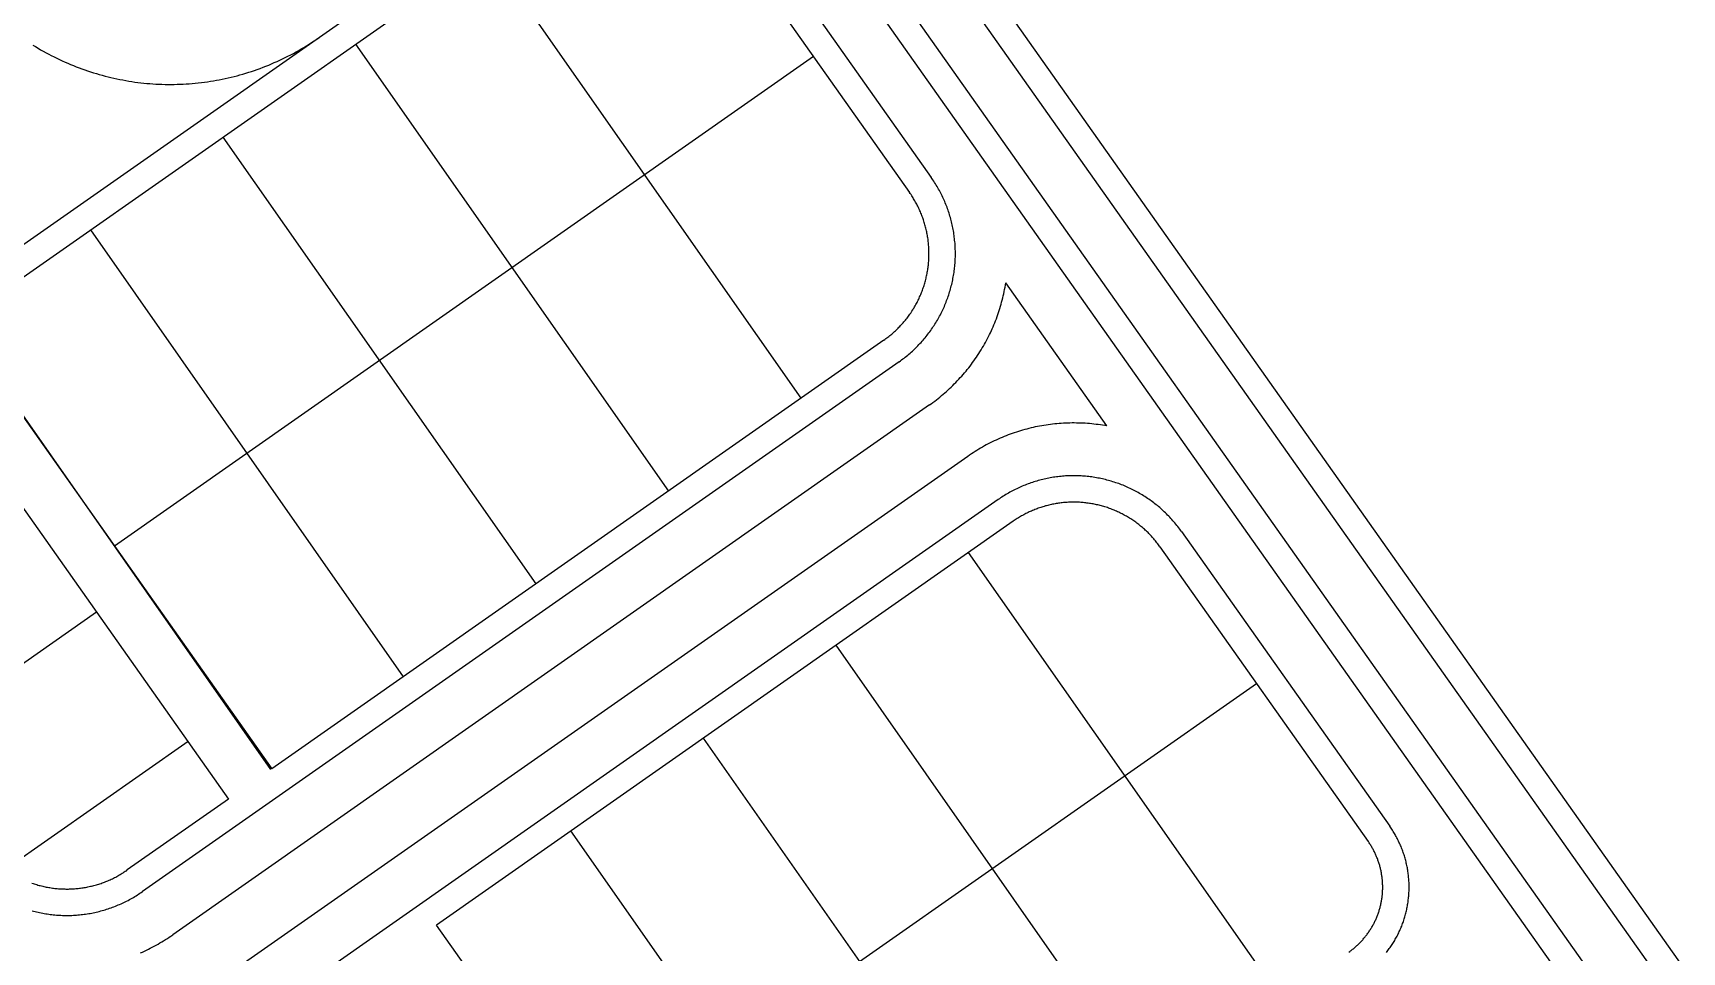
# Model space of a CAD drawing. Header units: metres. Extents: x 680594 to 684853, y 828874 to 830078.
# Drawn here: x 681133.9 to 681321.3, y 829473.6 to 829578 of the extents above; entities that cross this region are included whole.
import ezdxf

# ---------------------------------------------------------------- set-up
doc = ezdxf.new("R2010")
doc.units = ezdxf.units.M
doc.layers.add('PLOT_LINES', color=7, linetype='Continuous')

msp = doc.modelspace()

# ---------------------------------------------------------------- linework, layer by layer
at = {"layer": 'PLOT_LINES'}
for points in [[(681126.78, 829731.66), (681421.66, 829314.5)], [(681124.27, 829730.01), (681419.09, 829312.94)], [(681196.68, 829648.37), (681356.85, 829421.78)], [(681194.23, 829646.64), (681354.4, 829420.05)], [(681195.62, 829597.99), (681121.03, 829545.76)], [(681197.34, 829595.53), (681125.22, 829545.03)], [(681212.3, 829595.09), (681235.96, 829561.62)], [(681209.85, 829593.36), (681233.51, 829559.89)], [(681221.2, 829536.52), (681185.64, 829587.31)], [(681133.85, 829576.66), (681134.14, 829576.48), (681134.44, 829576.3), (681134.73, 829576.13), (681135.03, 829575.96), (681135.34, 829575.79), (681135.64, 829575.63), (681135.94, 829575.47), (681136.25, 829575.31), (681136.56, 829575.16), (681136.87, 829575.01), (681137.18, 829574.87), (681137.5, 829574.72), (681137.82, 829574.59), (681138.13, 829574.45), (681138.45, 829574.32), (681138.77, 829574.19), (681139.09, 829574.07), (681139.42, 829573.95), (681139.74, 829573.84), (681140.07, 829573.72), (681140.4, 829573.62), (681140.73, 829573.51), (681141.06, 829573.41), (681141.39, 829573.32), (681141.72, 829573.22), (681142.05, 829573.13), (681142.39, 829573.05), (681142.72, 829572.97), (681143.06, 829572.89), (681143.39, 829572.82), (681143.73, 829572.75), (681144.07, 829572.69), (681144.41, 829572.62), (681144.75, 829572.57), (681145.09, 829572.51), (681145.43, 829572.46), (681145.77, 829572.42), (681146.12, 829572.38), (681146.46, 829572.34), (681146.8, 829572.31), (681147.15, 829572.28), (681147.49, 829572.25), (681147.83, 829572.23), (681148.18, 829572.22), (681148.52, 829572.2), (681148.87, 829572.19), (681149.21, 829572.19), (681149.56, 829572.19), (681149.9, 829572.19), (681150.25, 829572.2), (681150.59, 829572.21), (681150.94, 829572.22), (681151.28, 829572.24), (681151.62, 829572.27), (681151.97, 829572.29), (681152.31, 829572.32), (681152.65, 829572.36), (681153, 829572.4), (681153.34, 829572.44), (681153.68, 829572.49), (681154.02, 829572.54), (681154.36, 829572.6), (681154.7, 829572.66), (681155.04, 829572.72), (681155.38, 829572.79), (681155.72, 829572.86), (681156.05, 829572.93), (681156.39, 829573.01), (681156.72, 829573.09), (681157.06, 829573.18), (681157.39, 829573.27), (681157.72, 829573.37), (681158.05, 829573.46), (681158.38, 829573.57), (681158.71, 829573.67), (681159.04, 829573.78), (681159.36, 829573.9), (681159.69, 829574.01), (681160.01, 829574.13), (681160.33, 829574.26), (681160.65, 829574.39), (681160.97, 829574.52), (681161.29, 829574.66), (681161.6, 829574.8), (681161.91, 829574.94), (681162.23, 829575.09), (681162.54, 829575.24), (681162.84, 829575.39), (681163.15, 829575.55), (681163.46, 829575.71), (681163.76, 829575.88), (681164.06, 829576.05), (681164.36, 829576.22), (681164.65, 829576.4), (681164.95, 829576.58), (681165.24, 829576.76), (681165.53, 829576.94), (681165.82, 829577.13), (681166.11, 829577.33), (681166.39, 829577.52)], [(681206.13, 829525.97), (681170.57, 829576.76)], [(681222.57, 829575.36), (681143.12, 829519.72)], [(681191.05, 829515.42), (681155.49, 829566.2)], [(681232.32, 829540.67), (681232.46, 829540.77), (681232.6, 829540.88), (681232.74, 829540.98), (681232.88, 829541.09), (681233.02, 829541.19), (681233.15, 829541.3), (681233.29, 829541.41), (681233.42, 829541.53), (681233.56, 829541.64), (681233.69, 829541.76), (681233.82, 829541.87), (681233.95, 829541.99), (681234.07, 829542.11), (681234.2, 829542.23), (681234.32, 829542.36), (681234.45, 829542.48), (681234.57, 829542.61), (681234.69, 829542.74), (681234.81, 829542.86), (681234.92, 829542.99), (681235.04, 829543.13), (681235.15, 829543.26), (681235.27, 829543.39), (681235.38, 829543.53), (681235.49, 829543.67), (681235.59, 829543.8), (681235.7, 829543.94), (681235.8, 829544.08), (681235.91, 829544.22), (681236.01, 829544.37), (681236.11, 829544.51), (681236.2, 829544.66), (681236.3, 829544.8), (681236.39, 829544.95), (681236.49, 829545.1), (681236.58, 829545.25), (681236.67, 829545.4), (681236.75, 829545.55), (681236.84, 829545.7), (681236.92, 829545.86), (681237.01, 829546.01), (681237.09, 829546.17), (681237.16, 829546.32), (681237.24, 829546.48), (681237.32, 829546.64), (681237.39, 829546.8), (681237.46, 829546.96), (681237.53, 829547.12), (681237.6, 829547.28), (681237.66, 829547.44), (681237.72, 829547.61), (681237.79, 829547.77), (681237.85, 829547.94), (681237.9, 829548.1), (681237.96, 829548.27), (681238.01, 829548.43), (681238.06, 829548.6), (681238.11, 829548.77), (681238.16, 829548.94), (681238.21, 829549.11), (681238.25, 829549.28), (681238.29, 829549.44), (681238.33, 829549.62), (681238.37, 829549.79), (681238.41, 829549.96), (681238.44, 829550.13), (681238.47, 829550.3), (681238.5, 829550.47), (681238.53, 829550.65), (681238.56, 829550.82), (681238.58, 829550.99), (681238.6, 829551.17), (681238.62, 829551.34), (681238.64, 829551.51), (681238.66, 829551.69), (681238.67, 829551.86), (681238.68, 829552.04), (681238.69, 829552.21), (681238.7, 829552.39), (681238.71, 829552.56), (681238.71, 829552.74), (681238.71, 829552.91), (681238.71, 829553.09), (681238.71, 829553.26), (681238.7, 829553.44), (681238.7, 829553.61), (681238.69, 829553.79), (681238.68, 829553.96), (681238.67, 829554.14), (681238.65, 829554.31), (681238.63, 829554.49), (681238.62, 829554.66), (681238.59, 829554.83), (681238.57, 829555.01), (681238.55, 829555.18), (681238.52, 829555.35), (681238.49, 829555.53), (681238.46, 829555.7), (681238.43, 829555.87), (681238.39, 829556.04), (681238.35, 829556.21), (681238.32, 829556.38), (681238.27, 829556.55), (681238.23, 829556.72), (681238.19, 829556.89), (681238.14, 829557.06), (681238.09, 829557.23), (681238.04, 829557.4), (681237.99, 829557.56), (681237.93, 829557.73), (681237.88, 829557.89), (681237.82, 829558.06), (681237.76, 829558.22), (681237.7, 829558.39), (681237.63, 829558.55), (681237.56, 829558.71), (681237.5, 829558.87), (681237.43, 829559.03), (681237.35, 829559.19), (681237.28, 829559.35), (681237.21, 829559.51), (681237.13, 829559.67), (681237.05, 829559.82), (681236.97, 829559.98), (681236.89, 829560.13), (681236.8, 829560.29), (681236.71, 829560.44), (681236.63, 829560.59), (681236.54, 829560.74), (681236.44, 829560.89), (681236.35, 829561.04), (681236.26, 829561.18), (681236.16, 829561.33), (681236.06, 829561.47), (681235.96, 829561.62)], [(681230.59, 829543.13), (681230.71, 829543.21), (681230.82, 829543.29), (681230.93, 829543.38), (681231.05, 829543.46), (681231.16, 829543.55), (681231.27, 829543.63), (681231.37, 829543.72), (681231.48, 829543.81), (681231.59, 829543.91), (681231.69, 829544), (681231.8, 829544.09), (681231.9, 829544.19), (681232, 829544.28), (681232.1, 829544.38), (681232.2, 829544.48), (681232.3, 829544.58), (681232.4, 829544.68), (681232.49, 829544.78), (681232.59, 829544.88), (681232.68, 829544.99), (681232.77, 829545.09), (681232.86, 829545.2), (681232.95, 829545.31), (681233.04, 829545.41), (681233.13, 829545.52), (681233.22, 829545.63), (681233.3, 829545.75), (681233.39, 829545.86), (681233.47, 829545.97), (681233.55, 829546.09), (681233.63, 829546.2), (681233.71, 829546.32), (681233.78, 829546.43), (681233.86, 829546.55), (681233.93, 829546.67), (681234.01, 829546.79), (681234.08, 829546.91), (681234.15, 829547.03), (681234.21, 829547.16), (681234.28, 829547.28), (681234.35, 829547.4), (681234.41, 829547.53), (681234.47, 829547.65), (681234.54, 829547.78), (681234.59, 829547.9), (681234.65, 829548.03), (681234.71, 829548.16), (681234.77, 829548.29), (681234.82, 829548.42), (681234.87, 829548.55), (681234.92, 829548.68), (681234.97, 829548.81), (681235.02, 829548.94), (681235.06, 829549.07), (681235.11, 829549.21), (681235.15, 829549.34), (681235.19, 829549.47), (681235.23, 829549.61), (681235.27, 829549.74), (681235.31, 829549.88), (681235.34, 829550.01), (681235.38, 829550.15), (681235.41, 829550.28), (681235.44, 829550.42), (681235.47, 829550.56), (681235.5, 829550.7), (681235.52, 829550.83), (681235.55, 829550.97), (681235.57, 829551.11), (681235.59, 829551.25), (681235.61, 829551.39), (681235.63, 829551.53), (681235.64, 829551.66), (681235.66, 829551.8), (681235.67, 829551.94), (681235.68, 829552.08), (681235.69, 829552.22), (681235.7, 829552.36), (681235.7, 829552.5), (681235.71, 829552.64), (681235.71, 829552.78), (681235.71, 829552.92), (681235.71, 829553.06), (681235.71, 829553.2), (681235.71, 829553.34), (681235.7, 829553.48), (681235.69, 829553.62), (681235.68, 829553.76), (681235.67, 829553.9), (681235.66, 829554.04), (681235.65, 829554.18), (681235.63, 829554.32), (681235.62, 829554.46), (681235.6, 829554.6), (681235.58, 829554.74), (681235.56, 829554.87), (681235.53, 829555.01), (681235.51, 829555.15), (681235.48, 829555.29), (681235.46, 829555.42), (681235.43, 829555.56), (681235.4, 829555.7), (681235.36, 829555.83), (681235.33, 829555.97), (681235.29, 829556.11), (681235.25, 829556.24), (681235.22, 829556.37), (681235.17, 829556.51), (681235.13, 829556.64), (681235.09, 829556.78), (681235.04, 829556.91), (681235, 829557.04), (681234.95, 829557.17), (681234.9, 829557.3), (681234.85, 829557.43), (681234.79, 829557.56), (681234.74, 829557.69), (681234.68, 829557.82), (681234.63, 829557.95), (681234.57, 829558.07), (681234.51, 829558.2), (681234.44, 829558.33), (681234.38, 829558.45), (681234.32, 829558.57), (681234.25, 829558.7), (681234.18, 829558.82), (681234.11, 829558.94), (681234.04, 829559.06), (681233.97, 829559.18), (681233.9, 829559.3), (681233.82, 829559.42), (681233.75, 829559.54), (681233.67, 829559.66), (681233.59, 829559.77), (681233.51, 829559.89)], [(681175.98, 829504.86), (681140.42, 829555.65)], [(681235.76, 829535.76), (681235.96, 829535.9), (681236.16, 829536.05), (681236.36, 829536.19), (681236.55, 829536.34), (681236.75, 829536.49), (681236.94, 829536.65), (681237.13, 829536.81), (681237.32, 829536.97), (681237.51, 829537.13), (681237.69, 829537.29), (681237.88, 829537.46), (681238.06, 829537.62), (681238.24, 829537.79), (681238.41, 829537.96), (681238.59, 829538.14), (681238.76, 829538.32), (681238.93, 829538.49), (681239.1, 829538.67), (681239.27, 829538.86), (681239.44, 829539.04), (681239.6, 829539.23), (681239.76, 829539.41), (681239.92, 829539.6), (681240.07, 829539.79), (681240.23, 829539.99), (681240.38, 829540.18), (681240.53, 829540.38), (681240.67, 829540.58), (681240.82, 829540.78), (681240.96, 829540.98), (681241.1, 829541.19), (681241.24, 829541.39), (681241.37, 829541.6), (681241.51, 829541.81), (681241.64, 829542.02), (681241.76, 829542.23), (681241.89, 829542.44), (681242.01, 829542.66), (681242.13, 829542.87), (681242.25, 829543.09), (681242.36, 829543.31), (681242.47, 829543.53), (681242.58, 829543.75), (681242.69, 829543.97), (681242.8, 829544.2), (681242.9, 829544.42), (681243, 829544.65), (681243.09, 829544.87), (681243.19, 829545.1), (681243.28, 829545.33), (681243.37, 829545.56), (681243.45, 829545.8), (681243.53, 829546.03), (681243.62, 829546.26), (681243.69, 829546.5), (681243.77, 829546.73), (681243.84, 829546.97), (681243.91, 829547.21), (681243.97, 829547.44), (681244.04, 829547.68), (681244.1, 829547.92), (681244.16, 829548.16), (681244.21, 829548.4), (681244.26, 829548.64), (681244.31, 829548.89), (681244.36, 829549.13), (681244.4, 829549.37), (681244.44, 829549.62)], [(681255.93, 829533.37), (681244.44, 829549.62)], [(681125.21, 829545.06), (681161.01, 829494.41)], [(681160.91, 829494.31), (681125.35, 829545.1)], [(681230.59, 829543.13), (681161.01, 829494.41)], [(681120.31, 829541.59), (681156.09, 829490.96)], [(681232.32, 829540.67), (681146.3, 829480.45)], [(681235.76, 829535.76), (681149.75, 829475.53)], [(681235.76, 829535.76), (681149.75, 829475.53)], [(681255.93, 829533.37), (681255.69, 829533.41), (681255.44, 829533.45), (681255.2, 829533.49), (681254.95, 829533.52), (681254.7, 829533.55), (681254.46, 829533.58), (681254.21, 829533.61), (681253.96, 829533.63), (681253.72, 829533.65), (681253.47, 829533.67), (681253.22, 829533.68), (681252.97, 829533.69), (681252.73, 829533.7), (681252.48, 829533.7), (681252.23, 829533.71), (681251.98, 829533.71), (681251.74, 829533.7), (681251.49, 829533.7), (681251.24, 829533.69), (681250.99, 829533.67), (681250.74, 829533.66), (681250.5, 829533.64), (681250.25, 829533.62), (681250, 829533.59), (681249.76, 829533.57), (681249.51, 829533.54), (681249.26, 829533.51), (681249.02, 829533.47), (681248.77, 829533.43), (681248.53, 829533.39), (681248.29, 829533.35), (681248.04, 829533.3), (681247.8, 829533.25), (681247.56, 829533.19), (681247.32, 829533.14), (681247.08, 829533.08), (681246.83, 829533.02), (681246.6, 829532.95), (681246.36, 829532.89), (681246.12, 829532.82), (681245.88, 829532.74), (681245.65, 829532.67), (681245.41, 829532.59), (681245.18, 829532.51), (681244.94, 829532.43), (681244.71, 829532.34), (681244.48, 829532.25), (681244.25, 829532.16), (681244.02, 829532.06), (681243.79, 829531.97), (681243.56, 829531.86), (681243.34, 829531.76), (681243.11, 829531.66), (681242.89, 829531.55), (681242.67, 829531.44), (681242.45, 829531.32), (681242.23, 829531.21), (681242.01, 829531.09), (681241.8, 829530.97), (681241.58, 829530.84), (681241.37, 829530.72), (681241.16, 829530.59), (681240.95, 829530.46), (681240.74, 829530.32), (681240.53, 829530.19), (681240.32, 829530.05), (681240.12, 829529.91)], [(681240.12, 829529.91), (681154.11, 829469.68)], [(681240.12, 829529.91), (681154.11, 829469.68)], [(681264.41, 829521.36), (681264.31, 829521.51), (681264.21, 829521.65), (681264.1, 829521.79), (681264, 829521.93), (681263.89, 829522.07), (681263.78, 829522.2), (681263.67, 829522.34), (681263.55, 829522.47), (681263.44, 829522.6), (681263.32, 829522.73), (681263.2, 829522.86), (681263.08, 829522.99), (681262.96, 829523.12), (681262.84, 829523.24), (681262.72, 829523.37), (681262.59, 829523.49), (681262.46, 829523.61), (681262.34, 829523.73), (681262.21, 829523.85), (681262.07, 829523.97), (681261.94, 829524.08), (681261.81, 829524.2), (681261.67, 829524.31), (681261.54, 829524.42), (681261.4, 829524.53), (681261.26, 829524.63), (681261.12, 829524.74), (681260.98, 829524.84), (681260.84, 829524.95), (681260.69, 829525.05), (681260.55, 829525.14), (681260.4, 829525.24), (681260.26, 829525.34), (681260.11, 829525.43), (681259.96, 829525.52), (681259.81, 829525.61), (681259.66, 829525.7), (681259.5, 829525.79), (681259.35, 829525.87), (681259.2, 829525.96), (681259.04, 829526.04), (681258.88, 829526.12), (681258.73, 829526.19), (681258.57, 829526.27), (681258.41, 829526.34), (681258.25, 829526.42), (681258.09, 829526.49), (681257.93, 829526.55), (681257.77, 829526.62), (681257.6, 829526.69), (681257.44, 829526.75), (681257.28, 829526.81), (681257.11, 829526.87), (681256.94, 829526.92), (681256.78, 829526.98), (681256.61, 829527.03), (681256.44, 829527.08), (681256.27, 829527.13), (681256.11, 829527.18), (681255.94, 829527.22), (681255.77, 829527.27), (681255.6, 829527.31), (681255.42, 829527.35), (681255.25, 829527.39), (681255.08, 829527.42), (681254.91, 829527.45), (681254.74, 829527.48), (681254.56, 829527.51), (681254.39, 829527.54), (681254.22, 829527.57), (681254.04, 829527.59), (681253.87, 829527.61), (681253.69, 829527.63), (681253.52, 829527.65), (681253.35, 829527.66), (681253.17, 829527.67), (681253, 829527.68), (681252.82, 829527.69), (681252.65, 829527.7), (681252.47, 829527.7), (681252.29, 829527.71), (681252.12, 829527.71), (681251.94, 829527.7), (681251.77, 829527.7), (681251.59, 829527.7), (681251.42, 829527.69), (681251.24, 829527.68), (681251.07, 829527.67), (681250.89, 829527.65), (681250.72, 829527.64), (681250.54, 829527.62), (681250.37, 829527.6), (681250.2, 829527.58), (681250.02, 829527.55), (681249.85, 829527.53), (681249.68, 829527.5), (681249.5, 829527.47), (681249.33, 829527.44), (681249.16, 829527.4), (681248.99, 829527.37), (681248.82, 829527.33), (681248.65, 829527.29), (681248.48, 829527.25), (681248.31, 829527.2), (681248.14, 829527.16), (681247.97, 829527.11), (681247.8, 829527.06), (681247.63, 829527.01), (681247.47, 829526.95), (681247.3, 829526.9), (681247.13, 829526.84), (681246.97, 829526.78), (681246.81, 829526.72), (681246.64, 829526.65), (681246.48, 829526.59), (681246.32, 829526.52), (681246.16, 829526.45), (681246, 829526.38), (681245.84, 829526.31), (681245.68, 829526.23), (681245.52, 829526.15), (681245.36, 829526.08), (681245.21, 829526), (681245.05, 829525.91), (681244.9, 829525.83), (681244.75, 829525.74), (681244.59, 829525.66), (681244.44, 829525.57), (681244.29, 829525.48), (681244.14, 829525.38), (681244, 829525.29), (681243.85, 829525.19), (681243.71, 829525.09), (681243.56, 829524.99)], [(681243.56, 829524.99), (681157.55, 829464.77)], [(681261.96, 829519.63), (681261.88, 829519.75), (681261.8, 829519.86), (681261.72, 829519.97), (681261.63, 829520.08), (681261.54, 829520.19), (681261.45, 829520.3), (681261.36, 829520.41), (681261.27, 829520.52), (681261.18, 829520.62), (681261.09, 829520.73), (681260.99, 829520.83), (681260.9, 829520.94), (681260.8, 829521.04), (681260.7, 829521.14), (681260.61, 829521.24), (681260.51, 829521.33), (681260.4, 829521.43), (681260.3, 829521.53), (681260.2, 829521.62), (681260.09, 829521.71), (681259.99, 829521.81), (681259.88, 829521.9), (681259.77, 829521.99), (681259.66, 829522.08), (681259.55, 829522.16), (681259.44, 829522.25), (681259.33, 829522.33), (681259.22, 829522.42), (681259.1, 829522.5), (681258.99, 829522.58), (681258.87, 829522.66), (681258.76, 829522.73), (681258.64, 829522.81), (681258.52, 829522.89), (681258.4, 829522.96), (681258.28, 829523.03), (681258.16, 829523.1), (681258.04, 829523.17), (681257.91, 829523.24), (681257.79, 829523.31), (681257.67, 829523.37), (681257.54, 829523.43), (681257.42, 829523.5), (681257.29, 829523.56), (681257.16, 829523.62), (681257.03, 829523.67), (681256.91, 829523.73), (681256.78, 829523.79), (681256.65, 829523.84), (681256.52, 829523.89), (681256.38, 829523.94), (681256.25, 829523.99), (681256.12, 829524.04), (681255.99, 829524.08), (681255.85, 829524.13), (681255.72, 829524.17), (681255.59, 829524.21), (681255.45, 829524.25), (681255.32, 829524.29), (681255.18, 829524.32), (681255.05, 829524.36), (681254.91, 829524.39), (681254.77, 829524.42), (681254.64, 829524.45), (681254.5, 829524.48), (681254.36, 829524.5), (681254.22, 829524.53), (681254.08, 829524.55), (681253.95, 829524.57), (681253.81, 829524.59), (681253.67, 829524.61), (681253.53, 829524.63), (681253.39, 829524.64), (681253.25, 829524.66), (681253.11, 829524.67), (681252.97, 829524.68), (681252.83, 829524.69), (681252.69, 829524.7), (681252.55, 829524.7), (681252.41, 829524.7), (681252.27, 829524.71), (681252.13, 829524.71), (681251.99, 829524.71), (681251.85, 829524.7), (681251.71, 829524.7), (681251.57, 829524.69), (681251.43, 829524.68), (681251.29, 829524.67), (681251.15, 829524.66), (681251.01, 829524.65), (681250.87, 829524.64), (681250.73, 829524.62), (681250.59, 829524.6), (681250.45, 829524.58), (681250.31, 829524.56), (681250.17, 829524.54), (681250.04, 829524.52), (681249.9, 829524.49), (681249.76, 829524.46), (681249.62, 829524.43), (681249.49, 829524.4), (681249.35, 829524.37), (681249.21, 829524.34), (681249.08, 829524.3), (681248.94, 829524.27), (681248.81, 829524.23), (681248.67, 829524.19), (681248.54, 829524.15), (681248.41, 829524.1), (681248.27, 829524.06), (681248.14, 829524.01), (681248.01, 829523.96), (681247.88, 829523.91), (681247.75, 829523.86), (681247.62, 829523.81), (681247.49, 829523.76), (681247.36, 829523.7), (681247.23, 829523.64), (681247.1, 829523.59), (681246.98, 829523.53), (681246.85, 829523.46), (681246.72, 829523.4), (681246.6, 829523.34), (681246.48, 829523.27), (681246.35, 829523.2), (681246.23, 829523.14), (681246.11, 829523.07), (681245.99, 829522.99), (681245.87, 829522.92), (681245.75, 829522.85), (681245.63, 829522.77), (681245.51, 829522.69), (681245.4, 829522.62), (681245.28, 829522.54)], [(681245.28, 829522.54), (681179.71, 829476.62)], [(681264.41, 829521.36), (681288.09, 829487.87)], [(681261.96, 829519.63), (681285.64, 829486.14)], [(681275.78, 829468.21), (681240.22, 829518.99)], [(681141.09, 829512.2), (681119.79, 829497.28)], [(681260.71, 829457.65), (681225.15, 829508.44)], [(681272.96, 829504.07), (681197.71, 829451.38)], [(681151.48, 829497.5), (681130.73, 829482.97)], [(681245.64, 829447.1), (681210.08, 829497.89)], [(681156.09, 829490.96), (681144.58, 829482.9)], [(681287.71, 829473.51), (681287.79, 829473.62), (681287.88, 829473.73), (681287.96, 829473.85), (681288.04, 829473.96), (681288.13, 829474.07), (681288.2, 829474.19), (681288.28, 829474.3), (681288.36, 829474.42), (681288.43, 829474.54), (681288.51, 829474.66), (681288.58, 829474.78), (681288.65, 829474.9), (681288.72, 829475.02), (681288.79, 829475.14), (681288.86, 829475.27), (681288.92, 829475.39), (681288.99, 829475.51), (681289.05, 829475.64), (681289.11, 829475.76), (681289.17, 829475.89), (681289.23, 829476.02), (681289.29, 829476.15), (681289.34, 829476.28), (681289.4, 829476.4), (681289.45, 829476.53), (681289.5, 829476.67), (681289.55, 829476.8), (681289.6, 829476.93), (681289.64, 829477.06), (681289.69, 829477.19), (681289.73, 829477.33), (681289.77, 829477.46), (681289.81, 829477.59), (681289.85, 829477.73), (681289.89, 829477.86), (681289.92, 829478), (681289.95, 829478.14), (681289.99, 829478.27), (681290.02, 829478.41), (681290.05, 829478.55), (681290.07, 829478.68), (681290.1, 829478.82), (681290.12, 829478.96), (681290.14, 829479.1), (681290.17, 829479.23), (681290.18, 829479.37), (681290.2, 829479.51), (681290.22, 829479.65), (681290.23, 829479.79), (681290.25, 829479.93), (681290.26, 829480.07), (681290.27, 829480.21), (681290.27, 829480.35), (681290.28, 829480.49), (681290.28, 829480.63), (681290.29, 829480.77), (681290.29, 829480.91), (681290.29, 829481.05), (681290.29, 829481.19), (681290.28, 829481.33), (681290.28, 829481.47), (681290.27, 829481.61), (681290.26, 829481.75), (681290.25, 829481.89), (681290.24, 829482.03), (681290.23, 829482.17), (681290.21, 829482.31), (681290.19, 829482.45), (681290.18, 829482.58), (681290.16, 829482.72), (681290.13, 829482.86), (681290.11, 829483), (681290.09, 829483.14), (681290.06, 829483.27), (681290.03, 829483.41), (681290, 829483.55), (681289.97, 829483.69), (681289.94, 829483.82), (681289.9, 829483.96), (681289.87, 829484.09), (681289.83, 829484.23), (681289.79, 829484.36), (681289.75, 829484.5), (681289.71, 829484.63), (681289.67, 829484.76), (681289.62, 829484.9), (681289.57, 829485.03), (681289.53, 829485.16), (681289.48, 829485.29), (681289.42, 829485.42), (681289.37, 829485.55), (681289.32, 829485.68), (681289.26, 829485.81), (681289.2, 829485.93), (681289.14, 829486.06), (681289.08, 829486.19), (681289.02, 829486.31), (681288.96, 829486.44), (681288.89, 829486.56), (681288.83, 829486.69), (681288.76, 829486.81), (681288.69, 829486.93), (681288.62, 829487.05), (681288.55, 829487.17), (681288.47, 829487.29), (681288.4, 829487.41), (681288.32, 829487.53), (681288.25, 829487.64), (681288.17, 829487.76), (681288.09, 829487.87)], [(681230.57, 829436.54), (681195, 829487.33)], [(681283.45, 829473.57), (681283.54, 829473.64), (681283.62, 829473.7), (681283.71, 829473.76), (681283.79, 829473.82), (681283.87, 829473.89), (681283.95, 829473.95), (681284.03, 829474.02), (681284.12, 829474.09), (681284.19, 829474.16), (681284.27, 829474.23), (681284.35, 829474.3), (681284.43, 829474.37), (681284.51, 829474.44), (681284.58, 829474.51), (681284.66, 829474.59), (681284.73, 829474.66), (681284.8, 829474.74), (681284.87, 829474.81), (681284.95, 829474.89), (681285.02, 829474.97), (681285.08, 829475.05), (681285.15, 829475.13), (681285.22, 829475.21), (681285.29, 829475.29), (681285.35, 829475.37), (681285.42, 829475.45), (681285.48, 829475.54), (681285.54, 829475.62), (681285.61, 829475.71), (681285.67, 829475.79), (681285.73, 829475.88), (681285.78, 829475.97), (681285.84, 829476.05), (681285.9, 829476.14), (681285.95, 829476.23), (681286.01, 829476.32), (681286.06, 829476.41), (681286.11, 829476.5), (681286.17, 829476.59), (681286.22, 829476.69), (681286.27, 829476.78), (681286.31, 829476.87), (681286.36, 829476.97), (681286.41, 829477.06), (681286.45, 829477.16), (681286.49, 829477.25), (681286.54, 829477.35), (681286.58, 829477.44), (681286.62, 829477.54), (681286.66, 829477.64), (681286.7, 829477.74), (681286.73, 829477.83), (681286.77, 829477.93), (681286.8, 829478.03), (681286.84, 829478.13), (681286.87, 829478.23), (681286.9, 829478.33), (681286.93, 829478.43), (681286.96, 829478.53), (681286.99, 829478.63), (681287.01, 829478.74), (681287.04, 829478.84), (681287.06, 829478.94), (681287.08, 829479.04), (681287.11, 829479.15), (681287.13, 829479.25), (681287.15, 829479.35), (681287.16, 829479.46), (681287.18, 829479.56), (681287.2, 829479.66), (681287.21, 829479.77), (681287.22, 829479.87), (681287.24, 829479.98), (681287.25, 829480.08), (681287.26, 829480.18), (681287.26, 829480.29), (681287.27, 829480.39), (681287.28, 829480.5), (681287.28, 829480.6), (681287.29, 829480.71), (681287.29, 829480.81), (681287.29, 829480.92), (681287.29, 829481.02), (681287.29, 829481.13), (681287.28, 829481.23), (681287.28, 829481.34), (681287.27, 829481.44), (681287.27, 829481.55), (681287.26, 829481.65), (681287.25, 829481.76), (681287.24, 829481.86), (681287.23, 829481.97), (681287.22, 829482.07), (681287.2, 829482.18), (681287.19, 829482.28), (681287.17, 829482.38), (681287.16, 829482.49), (681287.14, 829482.59), (681287.12, 829482.69), (681287.1, 829482.8), (681287.07, 829482.9), (681287.05, 829483), (681287.03, 829483.1), (681287, 829483.2), (681286.97, 829483.31), (681286.95, 829483.41), (681286.92, 829483.51), (681286.89, 829483.61), (681286.85, 829483.71), (681286.82, 829483.81), (681286.79, 829483.91), (681286.75, 829484.01), (681286.72, 829484.11), (681286.68, 829484.2), (681286.64, 829484.3), (681286.6, 829484.4), (681286.56, 829484.5), (681286.52, 829484.59), (681286.47, 829484.69), (681286.43, 829484.78), (681286.38, 829484.88), (681286.34, 829484.97), (681286.29, 829485.07), (681286.24, 829485.16), (681286.19, 829485.25), (681286.14, 829485.34), (681286.09, 829485.43), (681286.04, 829485.52), (681285.98, 829485.61), (681285.93, 829485.7), (681285.87, 829485.79), (681285.82, 829485.88), (681285.76, 829485.97), (681285.7, 829486.06), (681285.64, 829486.14)], [(681133.74, 829481.4), (681133.88, 829481.36), (681134.01, 829481.31), (681134.14, 829481.27), (681134.28, 829481.23), (681134.41, 829481.19), (681134.55, 829481.15), (681134.68, 829481.12), (681134.82, 829481.08), (681134.96, 829481.05), (681135.09, 829481.02), (681135.23, 829480.99), (681135.37, 829480.96), (681135.5, 829480.94), (681135.64, 829480.91), (681135.78, 829480.89), (681135.92, 829480.87), (681136.06, 829480.85), (681136.2, 829480.83), (681136.34, 829480.81), (681136.48, 829480.8), (681136.62, 829480.78), (681136.76, 829480.77), (681136.9, 829480.76), (681137.04, 829480.75), (681137.18, 829480.74), (681137.32, 829480.74), (681137.46, 829480.74), (681137.6, 829480.73), (681137.74, 829480.73), (681137.88, 829480.73), (681138.02, 829480.74), (681138.16, 829480.74), (681138.3, 829480.75), (681138.44, 829480.76), (681138.58, 829480.77), (681138.72, 829480.78), (681138.86, 829480.79), (681139, 829480.8), (681139.14, 829480.82), (681139.27, 829480.84), (681139.41, 829480.86), (681139.55, 829480.88), (681139.69, 829480.9), (681139.83, 829480.92), (681139.97, 829480.95), (681140.1, 829480.98), (681140.24, 829481.01), (681140.38, 829481.04), (681140.52, 829481.07), (681140.65, 829481.1), (681140.79, 829481.14), (681140.92, 829481.17), (681141.06, 829481.21), (681141.19, 829481.25), (681141.33, 829481.29), (681141.46, 829481.34), (681141.59, 829481.38), (681141.72, 829481.43), (681141.86, 829481.48), (681141.99, 829481.53), (681142.12, 829481.58), (681142.25, 829481.63), (681142.38, 829481.68), (681142.51, 829481.74), (681142.64, 829481.79), (681142.76, 829481.85), (681142.89, 829481.91), (681143.02, 829481.97), (681143.14, 829482.04), (681143.27, 829482.1), (681143.39, 829482.17), (681143.51, 829482.23), (681143.63, 829482.3), (681143.76, 829482.37), (681143.88, 829482.45), (681144, 829482.52), (681144.12, 829482.59), (681144.23, 829482.67), (681144.35, 829482.75), (681144.47, 829482.82), (681144.58, 829482.9)], [(681133.76, 829478.26), (681133.93, 829478.21), (681134.1, 829478.17), (681134.27, 829478.13), (681134.44, 829478.09), (681134.61, 829478.05), (681134.78, 829478.02), (681134.96, 829477.99), (681135.13, 829477.96), (681135.3, 829477.93), (681135.47, 829477.9), (681135.65, 829477.87), (681135.82, 829477.85), (681136, 829477.83), (681136.17, 829477.81), (681136.34, 829477.79), (681136.52, 829477.78), (681136.69, 829477.77), (681136.87, 829477.76), (681137.04, 829477.75), (681137.22, 829477.74), (681137.39, 829477.74), (681137.57, 829477.73), (681137.75, 829477.73), (681137.92, 829477.73), (681138.1, 829477.74), (681138.27, 829477.74), (681138.45, 829477.75), (681138.62, 829477.76), (681138.8, 829477.77), (681138.97, 829477.79), (681139.15, 829477.8), (681139.32, 829477.82), (681139.49, 829477.84), (681139.67, 829477.86), (681139.84, 829477.89), (681140.02, 829477.91), (681140.19, 829477.94), (681140.36, 829477.97), (681140.53, 829478), (681140.71, 829478.04), (681140.88, 829478.07), (681141.05, 829478.11), (681141.22, 829478.15), (681141.39, 829478.19), (681141.56, 829478.24), (681141.73, 829478.28), (681141.9, 829478.33), (681142.06, 829478.38), (681142.23, 829478.43), (681142.4, 829478.49), (681142.57, 829478.54), (681142.73, 829478.6), (681142.9, 829478.66), (681143.06, 829478.72), (681143.22, 829478.79), (681143.39, 829478.85), (681143.55, 829478.92), (681143.71, 829478.99), (681143.87, 829479.06), (681144.03, 829479.13), (681144.19, 829479.21), (681144.34, 829479.29), (681144.5, 829479.36), (681144.66, 829479.44), (681144.81, 829479.53), (681144.97, 829479.61), (681145.12, 829479.7), (681145.27, 829479.78), (681145.42, 829479.87), (681145.57, 829479.96), (681145.72, 829480.06), (681145.87, 829480.15), (681146.01, 829480.25), (681146.16, 829480.35), (681146.3, 829480.45)], [(681179.69, 829476.64), (681215.49, 829425.99)], [(681146.07, 829473.47), (681146.3, 829473.57), (681146.53, 829473.68), (681146.75, 829473.78), (681146.97, 829473.89), (681147.19, 829474), (681147.42, 829474.12), (681147.63, 829474.23), (681147.85, 829474.35), (681148.07, 829474.47), (681148.28, 829474.6), (681148.5, 829474.72), (681148.71, 829474.85), (681148.92, 829474.98), (681149.13, 829475.12), (681149.34, 829475.25), (681149.54, 829475.39), (681149.75, 829475.53)]]:
    msp.add_lwpolyline(points, dxfattribs=at)

doc.saveas('drawing.dxf')
